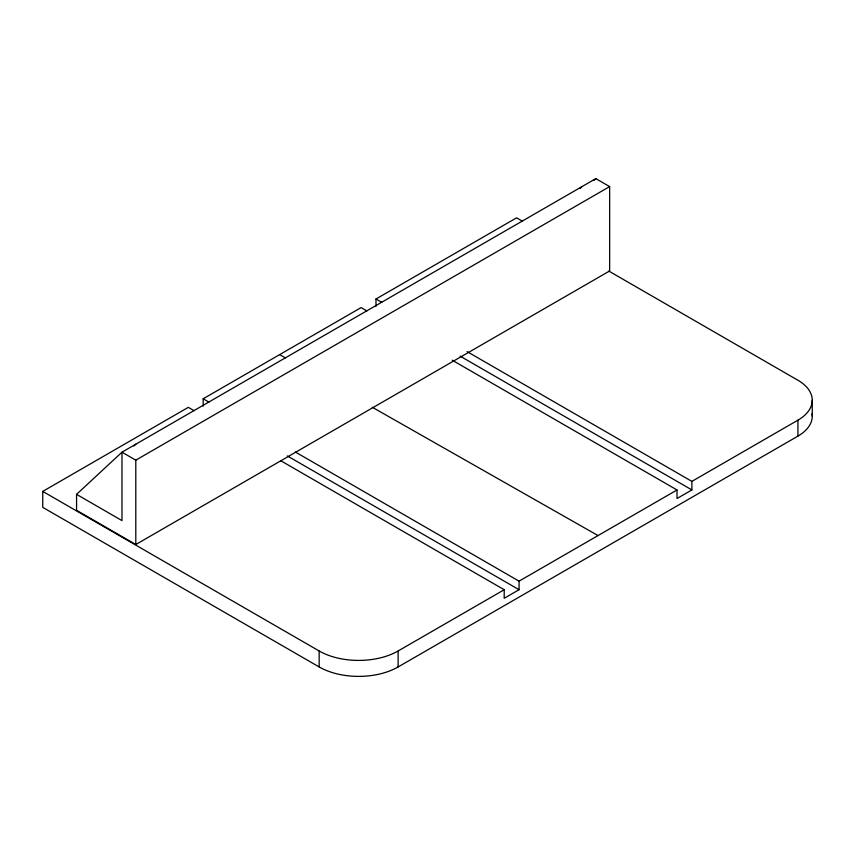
<?xml version="1.0" encoding="UTF-8"?>
<svg xmlns="http://www.w3.org/2000/svg" width="855" height="855" viewBox="0 0 855 855"><rect width="100%" height="100%" fill="white"/><g stroke="black" fill="none" stroke-linecap="round" stroke-linejoin="round"><path stroke-width="1.28" d="M76.565 494.361L121.976 452.188L595.828 178.62L609.647 186.593L609.647 270.95L135.795 544.517L76.565 510.328L76.565 494.361L121.976 520.588L121.976 452.188L135.795 460.172L609.647 186.593M133.872 446L135.795 444.215M580.075 188.389L581.999 186.593M593.894 180.416L595.828 178.62M812.068 413.713A48.863 28.215 0 0 1 797.939 436.114L398.131 666.943A55.842 32.244 0 0 1 319.161 666.943L42.75 507.357L42.75 491.401L188.314 407.354L194.074 410.689M203.169 406.114L203.169 398.783L361.109 307.586L366.88 310.921M375.986 306.336L375.986 299.004L516.591 217.822L522.362 221.156M42.75 491.401L319.161 650.976A55.842 32.244 0 0 0 398.131 650.976L504.204 589.736L504.204 598.286L519.06 589.715L519.06 581.165L295.402 452.028M519.06 581.165L677.01 489.968L677.01 498.518L691.887 489.936L691.887 481.386L467.065 351.587M691.887 481.386L797.939 420.158A48.863 28.215 0 0 0 797.939 380.261L608.835 271.078M279.671 354.611L285.463 357.903M372.288 407.258L598.04 535.572M375.986 299.004L381.757 302.328M460.15 356.14L691.887 489.936M452.188 360.179L677.01 489.968M203.169 398.783L208.93 402.107M287.323 455.918L519.06 589.715M280.547 460.61L504.204 589.736M812.25 400.204L812.25 416.161M797.939 420.158L797.939 436.114M398.131 650.976L398.131 666.943M319.161 650.976L319.161 666.943M135.795 460.172L135.795 544.517"/></g></svg>
